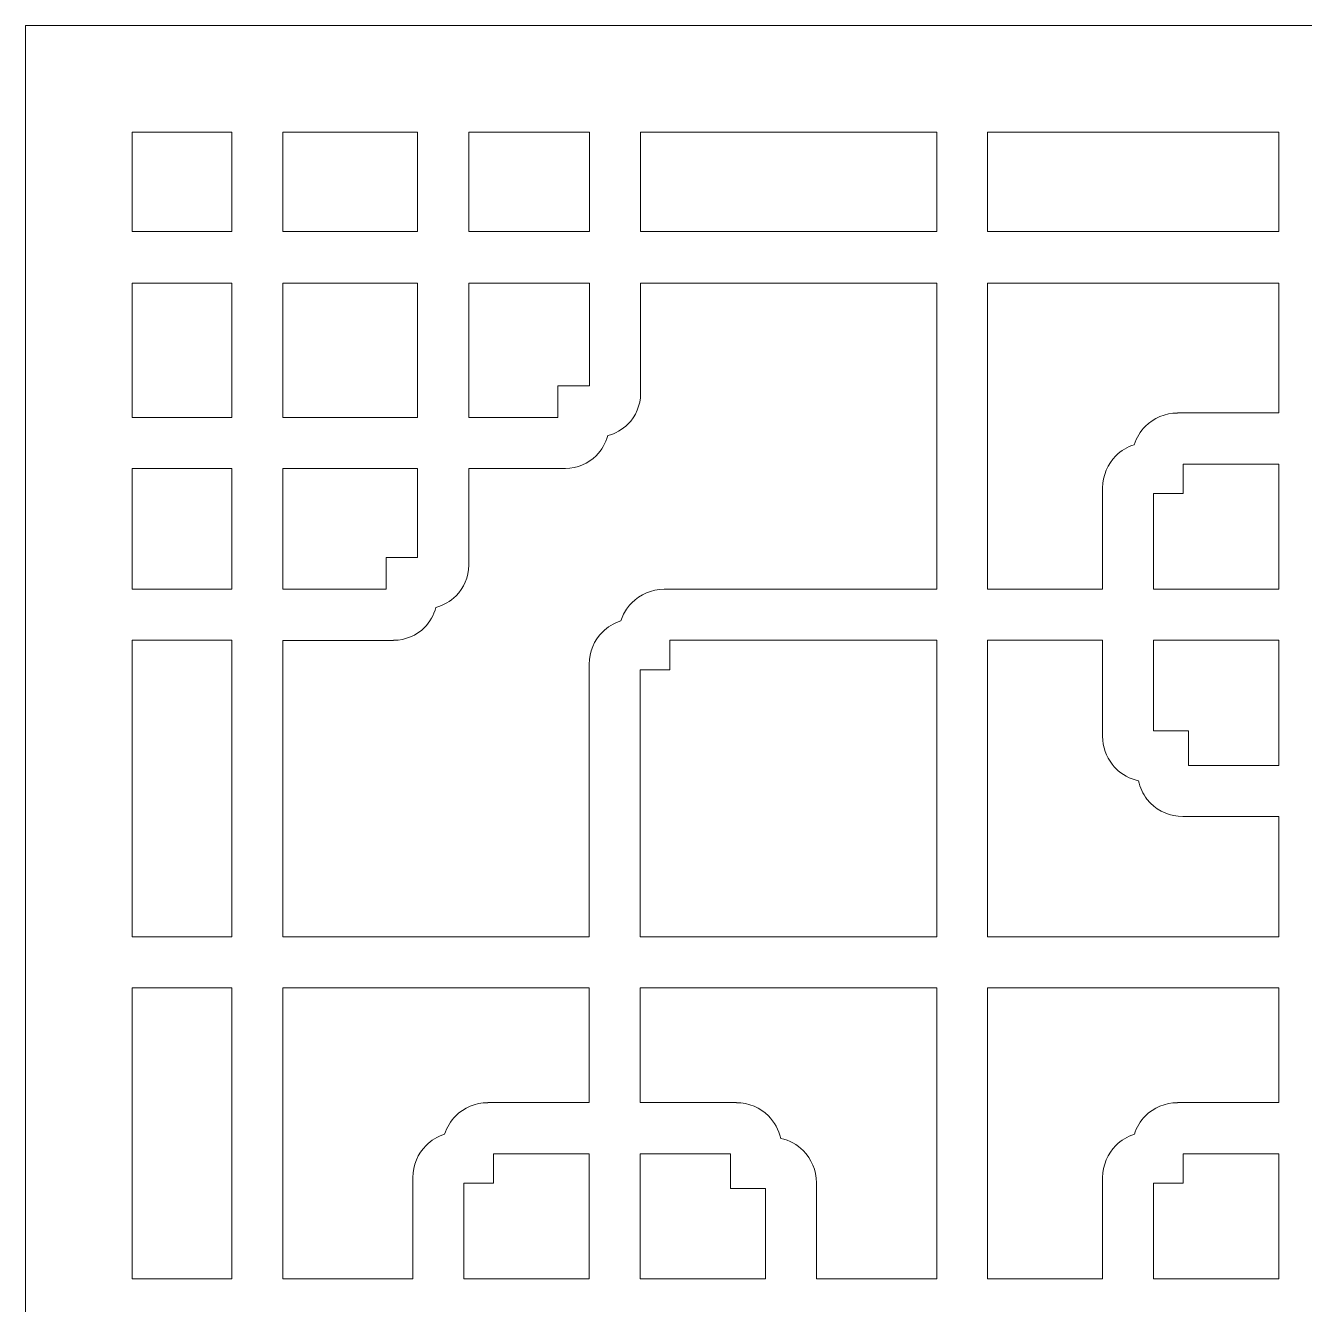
# Model space of a CAD drawing. Header units: centimetres. Extents: x 10.6 to 18.8, y -9.5 to 9.2.
# Drawn here: x 10.552 to 14.677, y -5.376 to -1.251 of the extents above; entities that cross this region are included whole.
import ezdxf

# ---------------------------------------------------------------- set-up
doc = ezdxf.new("R2010")
doc.units = ezdxf.units.CM
doc.header["$MEASUREMENT"] = 0
doc.layers.add('layer 1', color=7, linetype='Continuous')

msp = doc.modelspace()

# ---------------------------------------------------------------- linework, layer by layer
at = {"layer": 'layer 1', "color": 7, "lineweight": 9}
for points, knots in [([(10.55226, -1.25058), (10.55226, -1.25058), (18.80168, -1.25058), (18.80168, -1.25058), (18.80168, -1.25058), (18.80168, -1.25058), (18.80168, -9.5), (18.80168, -9.5), (18.80168, -9.5), (18.80168, -9.5), (10.55226, -9.5), (10.55226, -9.5), (10.55226, -9.5), (10.55226, -9.5), (10.55226, -1.25058), (10.55226, -1.25058)], [0, 0, 0, 0, 0.2, 0.2, 0.2, 0.2, 0.4, 0.4, 0.4, 0.4, 0.6, 0.6, 0.6, 0.6, 1, 1, 1, 1]), ([(10.89599, -1.91506), (10.89599, -1.91506), (11.2175, -1.91506), (11.2175, -1.91506), (11.2175, -1.91506), (11.2175, -1.91506), (11.2175, -1.5943), (11.2175, -1.5943), (11.2175, -1.5943), (11.2175, -1.5943), (10.89599, -1.5943), (10.89599, -1.5943), (10.89599, -1.5943), (10.89599, -1.5943), (10.89599, -1.91506), (10.89599, -1.91506)], [0, 0, 0, 0, 0.2, 0.2, 0.2, 0.2, 0.4, 0.4, 0.4, 0.4, 0.6, 0.6, 0.6, 0.6, 1, 1, 1, 1]), ([(11.38249, -1.5943), (11.38249, -1.5943), (11.38249, -1.91506), (11.38249, -1.91506), (11.38249, -1.91506), (11.38249, -1.91506), (11.81685, -1.91506), (11.81685, -1.91506), (11.81685, -1.91506), (11.81685, -1.91506), (11.81685, -1.5943), (11.81685, -1.5943), (11.81685, -1.5943), (11.81685, -1.5943), (11.38249, -1.5943), (11.38249, -1.5943)], [0, 0, 0, 0, 0.2, 0.2, 0.2, 0.2, 0.4, 0.4, 0.4, 0.4, 0.6, 0.6, 0.6, 0.6, 1, 1, 1, 1]), ([(11.98184, -1.5943), (11.98184, -1.5943), (11.98184, -1.91506), (11.98184, -1.91506), (11.98184, -1.91506), (11.98184, -1.91506), (12.37155, -1.91506), (12.37155, -1.91506), (12.37155, -1.91506), (12.37155, -1.91506), (12.37155, -1.5943), (12.37155, -1.5943), (12.37155, -1.5943), (12.37155, -1.5943), (11.98184, -1.5943), (11.98184, -1.5943)], [0, 0, 0, 0, 0.2, 0.2, 0.2, 0.2, 0.4, 0.4, 0.4, 0.4, 0.6, 0.6, 0.6, 0.6, 1, 1, 1, 1]), ([(12.5359, -1.5943), (12.5359, -1.5943), (12.5359, -1.91506), (12.5359, -1.91506), (12.5359, -1.91506), (12.5359, -1.91506), (13.49088, -1.91506), (13.49088, -1.91506), (13.49088, -1.91506), (13.49088, -1.91506), (13.49088, -1.5943), (13.49088, -1.5943), (13.49088, -1.5943), (13.49088, -1.5943), (12.5359, -1.5943), (12.5359, -1.5943)], [0, 0, 0, 0, 0.2, 0.2, 0.2, 0.2, 0.4, 0.4, 0.4, 0.4, 0.6, 0.6, 0.6, 0.6, 1, 1, 1, 1]), ([(13.65523, -1.5943), (13.65523, -1.5943), (13.65523, -1.91506), (13.65523, -1.91506), (13.65523, -1.91506), (13.65523, -1.91506), (14.5948, -1.91506), (14.5948, -1.91506), (14.5948, -1.91506), (14.5948, -1.91506), (14.5948, -1.5943), (14.5948, -1.5943), (14.5948, -1.5943), (14.5948, -1.5943), (13.65523, -1.5943), (13.65523, -1.5943)], [0, 0, 0, 0, 0.2, 0.2, 0.2, 0.2, 0.4, 0.4, 0.4, 0.4, 0.6, 0.6, 0.6, 0.6, 1, 1, 1, 1]), ([(10.89599, -2.5144), (10.89599, -2.5144), (11.2175, -2.5144), (11.2175, -2.5144), (11.2175, -2.5144), (11.2175, -2.5144), (11.2175, -2.08156), (11.2175, -2.08156), (11.2175, -2.08156), (11.2175, -2.08156), (10.89599, -2.08156), (10.89599, -2.08156), (10.89599, -2.08156), (10.89599, -2.08156), (10.89599, -2.5144), (10.89599, -2.5144)], [0, 0, 0, 0, 0.2, 0.2, 0.2, 0.2, 0.4, 0.4, 0.4, 0.4, 0.6, 0.6, 0.6, 0.6, 1, 1, 1, 1]), ([(12.37003, -4.18995), (12.37003, -4.18995), (12.37003, -3.3108), (12.37003, -3.3108), (12.37003, -3.3108), (12.37003, -3.3108), (12.36971, -3.3108), (12.36971, -3.3108), (12.36971, -3.3108), (12.36971, -3.3108), (12.36971, -3.31079), (12.36971, -3.31079), (12.36971, -3.31079), (12.36971, -3.31079), (12.37003, -3.31079), (12.37003, -3.31079), (12.37003, -3.31079), (12.37004, -3.27018), (12.38638, -3.23354), (12.4127, -3.20722), (12.4127, -3.20722), (12.42907, -3.19086), (12.44941, -3.17836), (12.47222, -3.17124), (12.47222, -3.17124), (12.47707, -3.15584), (12.48438, -3.14157), (12.49368, -3.12891), (12.49368, -3.12891), (12.49791, -3.12316), (12.50269, -3.11758), (12.50799, -3.11225), (12.50799, -3.11225), (12.53442, -3.08564), (12.57115, -3.06911), (12.61173, -3.0691), (12.61173, -3.0691), (12.61173, -3.0691), (13.49088, -3.0691), (13.49088, -3.0691), (13.49088, -3.0691), (13.49088, -3.0691), (13.49088, -2.08156), (13.49088, -2.08156), (13.49088, -2.08156), (13.49088, -2.08156), (12.5359, -2.08156), (12.5359, -2.08156), (12.5359, -2.08156), (12.5359, -2.08156), (12.5359, -2.43674), (12.5359, -2.43674), (12.5359, -2.43674), (12.5359, -2.43674), (12.53622, -2.43674), (12.53622, -2.43674), (12.53622, -2.43674), (12.53622, -2.43674), (12.53622, -2.43675), (12.53622, -2.43675), (12.53622, -2.43675), (12.53622, -2.43675), (12.5359, -2.43675), (12.5359, -2.43675), (12.5359, -2.43675), (12.53589, -2.47576), (12.5202, -2.51095), (12.49494, -2.53621), (12.49494, -2.53621), (12.47733, -2.55381), (12.45491, -2.56677), (12.42973, -2.573), (12.42973, -2.573), (12.42342, -2.59804), (12.41039, -2.62043), (12.3927, -2.63812), (12.3927, -2.63812), (12.36743, -2.66337), (12.33236, -2.67906), (12.29359, -2.67907), (12.29359, -2.67907), (12.29359, -2.67907), (12.29359, -2.67939), (12.29359, -2.67939), (12.29359, -2.67939), (12.29359, -2.67939), (12.29356, -2.67939), (12.29356, -2.67939), (12.29356, -2.67939), (12.29356, -2.67939), (11.98184, -2.67939), (11.98184, -2.67939), (11.98184, -2.67939), (11.98184, -2.67939), (11.98184, -2.99112), (11.98184, -2.99112), (11.98184, -2.99112), (11.98184, -2.99112), (11.98184, -2.99114), (11.98184, -2.99114), (11.98184, -2.99114), (11.98184, -2.99114), (11.98151, -2.99114), (11.98151, -2.99114), (11.98151, -2.99114), (11.9815, -3.02991), (11.96582, -3.06498), (11.94056, -3.09025), (11.94056, -3.09025), (11.92288, -3.10794), (11.90048, -3.12098), (11.87544, -3.12729), (11.87544, -3.12729), (11.8692, -3.15246), (11.85626, -3.17488), (11.83865, -3.19249), (11.83865, -3.19249), (11.81339, -3.21776), (11.77821, -3.23344), (11.7392, -3.23345), (11.7392, -3.23345), (11.7392, -3.23345), (11.7392, -3.23377), (11.7392, -3.23377), (11.7392, -3.23377), (11.7392, -3.23377), (11.73919, -3.23377), (11.73919, -3.23377), (11.73919, -3.23377), (11.73919, -3.23377), (11.38249, -3.23377), (11.38249, -3.23377), (11.38249, -3.23377), (11.38249, -3.23377), (11.38249, -4.18995), (11.38249, -4.18995), (11.38249, -4.18995), (11.38249, -4.18995), (12.37003, -4.18995), (12.37003, -4.18995)], [0, 0, 0, 0, 0.0277778, 0.0277778, 0.0277778, 0.0277778, 0.0555556, 0.0555556, 0.0555556, 0.0555556, 0.0833333, 0.0833333, 0.0833333, 0.0833333, 0.1111111, 0.1111111, 0.1111111, 0.1111111, 0.1388889, 0.1388889, 0.1388889, 0.1388889, 0.1666667, 0.1666667, 0.1666667, 0.1666667, 0.1944444, 0.1944444, 0.1944444, 0.1944444, 0.2222222, 0.2222222, 0.2222222, 0.2222222, 0.25, 0.25, 0.25, 0.25, 0.2777778, 0.2777778, 0.2777778, 0.2777778, 0.3055556, 0.3055556, 0.3055556, 0.3055556, 0.3333333, 0.3333333, 0.3333333, 0.3333333, 0.3611111, 0.3611111, 0.3611111, 0.3611111, 0.3888889, 0.3888889, 0.3888889, 0.3888889, 0.4166667, 0.4166667, 0.4166667, 0.4166667, 0.4444444, 0.4444444, 0.4444444, 0.4444444, 0.4722222, 0.4722222, 0.4722222, 0.4722222, 0.5, 0.5, 0.5, 0.5, 0.5277778, 0.5277778, 0.5277778, 0.5277778, 0.5555556, 0.5555556, 0.5555556, 0.5555556, 0.5833333, 0.5833333, 0.5833333, 0.5833333, 0.6111111, 0.6111111, 0.6111111, 0.6111111, 0.6388889, 0.6388889, 0.6388889, 0.6388889, 0.6666667, 0.6666667, 0.6666667, 0.6666667, 0.6944444, 0.6944444, 0.6944444, 0.6944444, 0.7222222, 0.7222222, 0.7222222, 0.7222222, 0.75, 0.75, 0.75, 0.75, 0.7777778, 0.7777778, 0.7777778, 0.7777778, 0.8055556, 0.8055556, 0.8055556, 0.8055556, 0.8333333, 0.8333333, 0.8333333, 0.8333333, 0.8611111, 0.8611111, 0.8611111, 0.8611111, 0.8888889, 0.8888889, 0.8888889, 0.8888889, 0.9166667, 0.9166667, 0.9166667, 0.9166667, 0.9444444, 0.9444444, 0.9444444, 0.9444444, 1, 1, 1, 1]), ([(11.81685, -2.08156), (11.81685, -2.08156), (11.38249, -2.08156), (11.38249, -2.08156), (11.38249, -2.08156), (11.38249, -2.08156), (11.38249, -2.5144), (11.38249, -2.5144), (11.38249, -2.5144), (11.38249, -2.5144), (11.81685, -2.5144), (11.81685, -2.5144), (11.81685, -2.5144), (11.81685, -2.5144), (11.81685, -2.08156), (11.81685, -2.08156)], [0, 0, 0, 0, 0.2, 0.2, 0.2, 0.2, 0.4, 0.4, 0.4, 0.4, 0.6, 0.6, 0.6, 0.6, 1, 1, 1, 1]), ([(12.37155, -2.08156), (12.37155, -2.08156), (11.98184, -2.08156), (11.98184, -2.08156), (11.98184, -2.08156), (11.98184, -2.08156), (11.98184, -2.5144), (11.98184, -2.5144), (11.98184, -2.5144), (11.98184, -2.5144), (12.26932, -2.5144), (12.26932, -2.5144), (12.26932, -2.5144), (12.26932, -2.5144), (12.26932, -2.49499), (12.26932, -2.49499), (12.26932, -2.49499), (12.26932, -2.49499), (12.26932, -2.4125), (12.26932, -2.4125), (12.26932, -2.4125), (12.26932, -2.4125), (12.35181, -2.4125), (12.35181, -2.4125), (12.35181, -2.4125), (12.35181, -2.4125), (12.37155, -2.4125), (12.37155, -2.4125), (12.37155, -2.4125), (12.37155, -2.4125), (12.37155, -2.08156), (12.37155, -2.08156)], [0, 0, 0, 0, 0.1111111, 0.1111111, 0.1111111, 0.1111111, 0.2222222, 0.2222222, 0.2222222, 0.2222222, 0.3333333, 0.3333333, 0.3333333, 0.3333333, 0.4444444, 0.4444444, 0.4444444, 0.4444444, 0.5555556, 0.5555556, 0.5555556, 0.5555556, 0.6666667, 0.6666667, 0.6666667, 0.6666667, 0.7777778, 0.7777778, 0.7777778, 0.7777778, 1, 1, 1, 1]), ([(14.12829, -2.6026), (14.13542, -2.57981), (14.14792, -2.55947), (14.16427, -2.54312), (14.16427, -2.54312), (14.19059, -2.5168), (14.22723, -2.50046), (14.26782, -2.50045), (14.26782, -2.50045), (14.26782, -2.50045), (14.26782, -2.50013), (14.26782, -2.50013), (14.26782, -2.50013), (14.26782, -2.50013), (14.26784, -2.50013), (14.26784, -2.50013), (14.26784, -2.50013), (14.26784, -2.50013), (14.5948, -2.50013), (14.5948, -2.50013), (14.5948, -2.50013), (14.5948, -2.50013), (14.5948, -2.08156), (14.5948, -2.08156), (14.5948, -2.08156), (14.5948, -2.08156), (13.65523, -2.08156), (13.65523, -2.08156), (13.65523, -2.08156), (13.65523, -2.08156), (13.65523, -3.0691), (13.65523, -3.0691), (13.65523, -3.0691), (13.65523, -3.0691), (14.02615, -3.0691), (14.02615, -3.0691), (14.02615, -3.0691), (14.02615, -3.0691), (14.02615, -2.74215), (14.02615, -2.74215), (14.02615, -2.74215), (14.02615, -2.74215), (14.02583, -2.74215), (14.02583, -2.74215), (14.02583, -2.74215), (14.02583, -2.74215), (14.02583, -2.74214), (14.02583, -2.74214), (14.02583, -2.74214), (14.02583, -2.74214), (14.02615, -2.74214), (14.02615, -2.74214), (14.02615, -2.74214), (14.02616, -2.70153), (14.0425, -2.66488), (14.06882, -2.63857), (14.06882, -2.63857), (14.08517, -2.62222), (14.1055, -2.60973), (14.12829, -2.6026)], [0, 0, 0, 0, 0.0625, 0.0625, 0.0625, 0.0625, 0.125, 0.125, 0.125, 0.125, 0.1875, 0.1875, 0.1875, 0.1875, 0.25, 0.25, 0.25, 0.25, 0.3125, 0.3125, 0.3125, 0.3125, 0.375, 0.375, 0.375, 0.375, 0.4375, 0.4375, 0.4375, 0.4375, 0.5, 0.5, 0.5, 0.5, 0.5625, 0.5625, 0.5625, 0.5625, 0.625, 0.625, 0.625, 0.625, 0.6875, 0.6875, 0.6875, 0.6875, 0.75, 0.75, 0.75, 0.75, 0.8125, 0.8125, 0.8125, 0.8125, 0.875, 0.875, 0.875, 0.875, 1, 1, 1, 1]), ([(10.89599, -3.0691), (10.89599, -3.0691), (11.2175, -3.0691), (11.2175, -3.0691), (11.2175, -3.0691), (11.2175, -3.0691), (11.2175, -2.67939), (11.2175, -2.67939), (11.2175, -2.67939), (11.2175, -2.67939), (10.89599, -2.67939), (10.89599, -2.67939), (10.89599, -2.67939), (10.89599, -2.67939), (10.89599, -3.0691), (10.89599, -3.0691)], [0, 0, 0, 0, 0.2, 0.2, 0.2, 0.2, 0.4, 0.4, 0.4, 0.4, 0.6, 0.6, 0.6, 0.6, 1, 1, 1, 1]), ([(11.38249, -2.67939), (11.38249, -2.67939), (11.38249, -3.06878), (11.38249, -3.06878), (11.38249, -3.06878), (11.38249, -3.06878), (11.71494, -3.06878), (11.71494, -3.06878), (11.71494, -3.06878), (11.71494, -3.06878), (11.71494, -3.04936), (11.71494, -3.04936), (11.71494, -3.04936), (11.71494, -3.04936), (11.71494, -2.96687), (11.71494, -2.96687), (11.71494, -2.96687), (11.71494, -2.96687), (11.79743, -2.96687), (11.79743, -2.96687), (11.79743, -2.96687), (11.79743, -2.96687), (11.81685, -2.96687), (11.81685, -2.96687), (11.81685, -2.96687), (11.81685, -2.96687), (11.81685, -2.67939), (11.81685, -2.67939), (11.81685, -2.67939), (11.81685, -2.67939), (11.38249, -2.67939), (11.38249, -2.67939)], [0, 0, 0, 0, 0.1111111, 0.1111111, 0.1111111, 0.1111111, 0.2222222, 0.2222222, 0.2222222, 0.2222222, 0.3333333, 0.3333333, 0.3333333, 0.3333333, 0.4444444, 0.4444444, 0.4444444, 0.4444444, 0.5555556, 0.5555556, 0.5555556, 0.5555556, 0.6666667, 0.6666667, 0.6666667, 0.6666667, 0.7777778, 0.7777778, 0.7777778, 0.7777778, 1, 1, 1, 1]), ([(14.28595, -2.66512), (14.28595, -2.66512), (14.28595, -2.67808), (14.28595, -2.67808), (14.28595, -2.67808), (14.28595, -2.67808), (14.28594, -2.76057), (14.28594, -2.76057), (14.28594, -2.76057), (14.28594, -2.76057), (14.20377, -2.76057), (14.20377, -2.76057), (14.20377, -2.76057), (14.20377, -2.76057), (14.1905, -2.76057), (14.1905, -2.76057), (14.1905, -2.76057), (14.1905, -2.76057), (14.1905, -3.0691), (14.1905, -3.0691), (14.1905, -3.0691), (14.1905, -3.0691), (14.5948, -3.0691), (14.5948, -3.0691), (14.5948, -3.0691), (14.5948, -3.0691), (14.5948, -2.66512), (14.5948, -2.66512), (14.5948, -2.66512), (14.5948, -2.66512), (14.28595, -2.66512), (14.28595, -2.66512)], [0, 0, 0, 0, 0.1111111, 0.1111111, 0.1111111, 0.1111111, 0.2222222, 0.2222222, 0.2222222, 0.2222222, 0.3333333, 0.3333333, 0.3333333, 0.3333333, 0.4444444, 0.4444444, 0.4444444, 0.4444444, 0.5555556, 0.5555556, 0.5555556, 0.5555556, 0.6666667, 0.6666667, 0.6666667, 0.6666667, 0.7777778, 0.7777778, 0.7777778, 0.7777778, 1, 1, 1, 1]), ([(10.89599, -4.18995), (10.89599, -4.18995), (11.2175, -4.18995), (11.2175, -4.18995), (11.2175, -4.18995), (11.2175, -4.18995), (11.2175, -3.23345), (11.2175, -3.23345), (11.2175, -3.23345), (11.2175, -3.23345), (10.89599, -3.23345), (10.89599, -3.23345), (10.89599, -3.23345), (10.89599, -3.23345), (10.89599, -4.18995), (10.89599, -4.18995)], [0, 0, 0, 0, 0.2, 0.2, 0.2, 0.2, 0.4, 0.4, 0.4, 0.4, 0.6, 0.6, 0.6, 0.6, 1, 1, 1, 1]), ([(12.53438, -3.32922), (12.53438, -3.32922), (12.53438, -4.18995), (12.53438, -4.18995), (12.53438, -4.18995), (12.53438, -4.18995), (13.49088, -4.18995), (13.49088, -4.18995), (13.49088, -4.18995), (13.49088, -4.18995), (13.49088, -3.23345), (13.49088, -3.23345), (13.49088, -3.23345), (13.49088, -3.23345), (12.63015, -3.23345), (12.63015, -3.23345), (12.63015, -3.23345), (12.63015, -3.23345), (12.63015, -3.24673), (12.63015, -3.24673), (12.63015, -3.24673), (12.63015, -3.24673), (12.63015, -3.32922), (12.63015, -3.32922), (12.63015, -3.32922), (12.63015, -3.32922), (12.54766, -3.32922), (12.54766, -3.32922), (12.54766, -3.32922), (12.54766, -3.32922), (12.53438, -3.32922), (12.53438, -3.32922)], [0, 0, 0, 0, 0.1111111, 0.1111111, 0.1111111, 0.1111111, 0.2222222, 0.2222222, 0.2222222, 0.2222222, 0.3333333, 0.3333333, 0.3333333, 0.3333333, 0.4444444, 0.4444444, 0.4444444, 0.4444444, 0.5555556, 0.5555556, 0.5555556, 0.5555556, 0.6666667, 0.6666667, 0.6666667, 0.6666667, 0.7777778, 0.7777778, 0.7777778, 0.7777778, 1, 1, 1, 1]), ([(14.5948, -3.80242), (14.5948, -3.80242), (14.28449, -3.80242), (14.28449, -3.80242), (14.28449, -3.80242), (14.28449, -3.80242), (14.28448, -3.80242), (14.28448, -3.80242), (14.28448, -3.80242), (14.28448, -3.80242), (14.28448, -3.8021), (14.28448, -3.8021), (14.28448, -3.8021), (14.24388, -3.8021), (14.20723, -3.78576), (14.18092, -3.75943), (14.18092, -3.75943), (14.17776, -3.75627), (14.17383, -3.75168), (14.16916, -3.74569), (14.16916, -3.74569), (14.15588, -3.72864), (14.14627, -3.7086), (14.14155, -3.68678), (14.14155, -3.68678), (14.11337, -3.6808), (14.08827, -3.66679), (14.06881, -3.64733), (14.06881, -3.64733), (14.06566, -3.64417), (14.06173, -3.63958), (14.05706, -3.63359), (14.05706, -3.63359), (14.03771, -3.60874), (14.02615, -3.57754), (14.02615, -3.54376), (14.02615, -3.54376), (14.02615, -3.54376), (14.02615, -3.23345), (14.02615, -3.23345), (14.02615, -3.23345), (14.02615, -3.23345), (13.65523, -3.23345), (13.65523, -3.23345), (13.65523, -3.23345), (13.65523, -3.23345), (13.65523, -4.18995), (13.65523, -4.18995), (13.65523, -4.18995), (13.65523, -4.18995), (14.5948, -4.18995), (14.5948, -4.18995), (14.5948, -4.18995), (14.5948, -4.18995), (14.5948, -3.80242), (14.5948, -3.80242)], [0, 0, 0, 0, 0.0666667, 0.0666667, 0.0666667, 0.0666667, 0.1333333, 0.1333333, 0.1333333, 0.1333333, 0.2, 0.2, 0.2, 0.2, 0.2666667, 0.2666667, 0.2666667, 0.2666667, 0.3333333, 0.3333333, 0.3333333, 0.3333333, 0.4, 0.4, 0.4, 0.4, 0.4666667, 0.4666667, 0.4666667, 0.4666667, 0.5333333, 0.5333333, 0.5333333, 0.5333333, 0.6, 0.6, 0.6, 0.6, 0.6666667, 0.6666667, 0.6666667, 0.6666667, 0.7333333, 0.7333333, 0.7333333, 0.7333333, 0.8, 0.8, 0.8, 0.8, 0.8666667, 0.8666667, 0.8666667, 0.8666667, 1, 1, 1, 1]), ([(14.30292, -3.63744), (14.30292, -3.63744), (14.5948, -3.63744), (14.5948, -3.63744), (14.5948, -3.63744), (14.5948, -3.63744), (14.5948, -3.23345), (14.5948, -3.23345), (14.5948, -3.23345), (14.5948, -3.23345), (14.19049, -3.23345), (14.19049, -3.23345), (14.19049, -3.23345), (14.19049, -3.23345), (14.19049, -3.52566), (14.19049, -3.52566), (14.19049, -3.52566), (14.19049, -3.52566), (14.22042, -3.52566), (14.22042, -3.52566), (14.22042, -3.52566), (14.22042, -3.52566), (14.30292, -3.52566), (14.30292, -3.52566), (14.30292, -3.52566), (14.30292, -3.52566), (14.30292, -3.60783), (14.30292, -3.60783), (14.30292, -3.60783), (14.30292, -3.60783), (14.30292, -3.63744), (14.30292, -3.63744)], [0, 0, 0, 0, 0.1111111, 0.1111111, 0.1111111, 0.1111111, 0.2222222, 0.2222222, 0.2222222, 0.2222222, 0.3333333, 0.3333333, 0.3333333, 0.3333333, 0.4444444, 0.4444444, 0.4444444, 0.4444444, 0.5555556, 0.5555556, 0.5555556, 0.5555556, 0.6666667, 0.6666667, 0.6666667, 0.6666667, 0.7777778, 0.7777778, 0.7777778, 0.7777778, 1, 1, 1, 1]), ([(10.89599, -5.29387), (10.89599, -5.29387), (11.2175, -5.29387), (11.2175, -5.29387), (11.2175, -5.29387), (11.2175, -5.29387), (11.2175, -4.3543), (11.2175, -4.3543), (11.2175, -4.3543), (11.2175, -4.3543), (10.89599, -4.3543), (10.89599, -4.3543), (10.89599, -4.3543), (10.89599, -4.3543), (10.89599, -5.29387), (10.89599, -5.29387)], [0, 0, 0, 0, 0.2, 0.2, 0.2, 0.2, 0.4, 0.4, 0.4, 0.4, 0.6, 0.6, 0.6, 0.6, 1, 1, 1, 1]), ([(12.37003, -4.7249), (12.37003, -4.7249), (12.37003, -4.3543), (12.37003, -4.3543), (12.37003, -4.3543), (12.37003, -4.3543), (11.38249, -4.3543), (11.38249, -4.3543), (11.38249, -4.3543), (11.38249, -4.3543), (11.38249, -5.29387), (11.38249, -5.29387), (11.38249, -5.29387), (11.38249, -5.29387), (11.80138, -5.29387), (11.80138, -5.29387), (11.80138, -5.29387), (11.80138, -5.29387), (11.80138, -4.96691), (11.80138, -4.96691), (11.80138, -4.96691), (11.80138, -4.96691), (11.80106, -4.96691), (11.80106, -4.96691), (11.80106, -4.96691), (11.80106, -4.96691), (11.80106, -4.9669), (11.80106, -4.9669), (11.80106, -4.9669), (11.80106, -4.9669), (11.80138, -4.9669), (11.80138, -4.9669), (11.80138, -4.9669), (11.80139, -4.9263), (11.81773, -4.88965), (11.84405, -4.86333), (11.84405, -4.86333), (11.86043, -4.84696), (11.8808, -4.83446), (11.90363, -4.82734), (11.90363, -4.82734), (11.91079, -4.80472), (11.92331, -4.78445), (11.93967, -4.76805), (11.93967, -4.76805), (11.93967, -4.76805), (11.9395, -4.76788), (11.9395, -4.76788), (11.9395, -4.76788), (11.96582, -4.74157), (12.00246, -4.72523), (12.04306, -4.72522), (12.04306, -4.72522), (12.04306, -4.72522), (12.04306, -4.7249), (12.04306, -4.7249), (12.04306, -4.7249), (12.04306, -4.7249), (12.04308, -4.7249), (12.04308, -4.7249), (12.04308, -4.7249), (12.04308, -4.7249), (12.37003, -4.7249), (12.37003, -4.7249)], [0, 0, 0, 0, 0.0588235, 0.0588235, 0.0588235, 0.0588235, 0.1176471, 0.1176471, 0.1176471, 0.1176471, 0.1764706, 0.1764706, 0.1764706, 0.1764706, 0.2352941, 0.2352941, 0.2352941, 0.2352941, 0.2941176, 0.2941176, 0.2941176, 0.2941176, 0.3529412, 0.3529412, 0.3529412, 0.3529412, 0.4117647, 0.4117647, 0.4117647, 0.4117647, 0.4705882, 0.4705882, 0.4705882, 0.4705882, 0.5294118, 0.5294118, 0.5294118, 0.5294118, 0.5882353, 0.5882353, 0.5882353, 0.5882353, 0.6470588, 0.6470588, 0.6470588, 0.6470588, 0.7058824, 0.7058824, 0.7058824, 0.7058824, 0.7647059, 0.7647059, 0.7647059, 0.7647059, 0.8235294, 0.8235294, 0.8235294, 0.8235294, 0.8823529, 0.8823529, 0.8823529, 0.8823529, 1, 1, 1, 1]), ([(12.53438, -4.3543), (12.53438, -4.3543), (12.53438, -4.7249), (12.53438, -4.7249), (12.53438, -4.7249), (12.53438, -4.7249), (12.84469, -4.7249), (12.84469, -4.7249), (12.84469, -4.7249), (12.84469, -4.7249), (12.8447, -4.7249), (12.8447, -4.7249), (12.8447, -4.7249), (12.8447, -4.7249), (12.8447, -4.72522), (12.8447, -4.72522), (12.8447, -4.72522), (12.88531, -4.72523), (12.92195, -4.74157), (12.94827, -4.76789), (12.94827, -4.76789), (12.96771, -4.78733), (12.9817, -4.81241), (12.98769, -4.84056), (12.98769, -4.84056), (13.01584, -4.84655), (13.04092, -4.86055), (13.06037, -4.87999), (13.06037, -4.87999), (13.08669, -4.90631), (13.10302, -4.94294), (13.10303, -4.98354), (13.10303, -4.98354), (13.10303, -4.98354), (13.10336, -4.98354), (13.10336, -4.98354), (13.10336, -4.98354), (13.10336, -4.98354), (13.10336, -4.98356), (13.10336, -4.98356), (13.10336, -4.98356), (13.10336, -4.98356), (13.10336, -5.29387), (13.10336, -5.29387), (13.10336, -5.29387), (13.10336, -5.29387), (13.49088, -5.29387), (13.49088, -5.29387), (13.49088, -5.29387), (13.49088, -5.29387), (13.49088, -4.3543), (13.49088, -4.3543), (13.49088, -4.3543), (13.49088, -4.3543), (12.53438, -4.3543), (12.53438, -4.3543)], [0, 0, 0, 0, 0.0666667, 0.0666667, 0.0666667, 0.0666667, 0.1333333, 0.1333333, 0.1333333, 0.1333333, 0.2, 0.2, 0.2, 0.2, 0.2666667, 0.2666667, 0.2666667, 0.2666667, 0.3333333, 0.3333333, 0.3333333, 0.3333333, 0.4, 0.4, 0.4, 0.4, 0.4666667, 0.4666667, 0.4666667, 0.4666667, 0.5333333, 0.5333333, 0.5333333, 0.5333333, 0.6, 0.6, 0.6, 0.6, 0.6666667, 0.6666667, 0.6666667, 0.6666667, 0.7333333, 0.7333333, 0.7333333, 0.7333333, 0.8, 0.8, 0.8, 0.8, 0.8666667, 0.8666667, 0.8666667, 0.8666667, 1, 1, 1, 1]), ([(14.1284, -4.82734), (14.13556, -4.80472), (14.14808, -4.78445), (14.16443, -4.76805), (14.16443, -4.76805), (14.16443, -4.76805), (14.16427, -4.76788), (14.16427, -4.76788), (14.16427, -4.76788), (14.19059, -4.74157), (14.22723, -4.72523), (14.26782, -4.72522), (14.26782, -4.72522), (14.26782, -4.72522), (14.26782, -4.7249), (14.26782, -4.7249), (14.26782, -4.7249), (14.26782, -4.7249), (14.26784, -4.7249), (14.26784, -4.7249), (14.26784, -4.7249), (14.26784, -4.7249), (14.5948, -4.7249), (14.5948, -4.7249), (14.5948, -4.7249), (14.5948, -4.7249), (14.5948, -4.3543), (14.5948, -4.3543), (14.5948, -4.3543), (14.5948, -4.3543), (13.65523, -4.3543), (13.65523, -4.3543), (13.65523, -4.3543), (13.65523, -4.3543), (13.65523, -5.29387), (13.65523, -5.29387), (13.65523, -5.29387), (13.65523, -5.29387), (14.02615, -5.29387), (14.02615, -5.29387), (14.02615, -5.29387), (14.02615, -5.29387), (14.02615, -4.96691), (14.02615, -4.96691), (14.02615, -4.96691), (14.02615, -4.96691), (14.02583, -4.96691), (14.02583, -4.96691), (14.02583, -4.96691), (14.02583, -4.96691), (14.02583, -4.9669), (14.02583, -4.9669), (14.02583, -4.9669), (14.02583, -4.9669), (14.02615, -4.9669), (14.02615, -4.9669), (14.02615, -4.9669), (14.02616, -4.9263), (14.0425, -4.88965), (14.06882, -4.86333), (14.06882, -4.86333), (14.0852, -4.84696), (14.10556, -4.83446), (14.1284, -4.82734)], [0, 0, 0, 0, 0.0588235, 0.0588235, 0.0588235, 0.0588235, 0.1176471, 0.1176471, 0.1176471, 0.1176471, 0.1764706, 0.1764706, 0.1764706, 0.1764706, 0.2352941, 0.2352941, 0.2352941, 0.2352941, 0.2941176, 0.2941176, 0.2941176, 0.2941176, 0.3529412, 0.3529412, 0.3529412, 0.3529412, 0.4117647, 0.4117647, 0.4117647, 0.4117647, 0.4705882, 0.4705882, 0.4705882, 0.4705882, 0.5294118, 0.5294118, 0.5294118, 0.5294118, 0.5882353, 0.5882353, 0.5882353, 0.5882353, 0.6470588, 0.6470588, 0.6470588, 0.6470588, 0.7058824, 0.7058824, 0.7058824, 0.7058824, 0.7647059, 0.7647059, 0.7647059, 0.7647059, 0.8235294, 0.8235294, 0.8235294, 0.8235294, 0.8823529, 0.8823529, 0.8823529, 0.8823529, 1, 1, 1, 1]), ([(12.37003, -5.29387), (12.37003, -5.29387), (12.37003, -4.88989), (12.37003, -4.88989), (12.37003, -4.88989), (12.37003, -4.88989), (12.0615, -4.88989), (12.0615, -4.88989), (12.0615, -4.88989), (12.0615, -4.88989), (12.0615, -4.90284), (12.0615, -4.90284), (12.0615, -4.90284), (12.0615, -4.90284), (12.0615, -4.98534), (12.0615, -4.98534), (12.0615, -4.98534), (12.0615, -4.98534), (11.97901, -4.98534), (11.97901, -4.98534), (11.97901, -4.98534), (11.97901, -4.98534), (11.96573, -4.98534), (11.96573, -4.98534), (11.96573, -4.98534), (11.96573, -4.98534), (11.96573, -5.29387), (11.96573, -5.29387), (11.96573, -5.29387), (11.96573, -5.29387), (12.37003, -5.29387), (12.37003, -5.29387)], [0, 0, 0, 0, 0.1111111, 0.1111111, 0.1111111, 0.1111111, 0.2222222, 0.2222222, 0.2222222, 0.2222222, 0.3333333, 0.3333333, 0.3333333, 0.3333333, 0.4444444, 0.4444444, 0.4444444, 0.4444444, 0.5555556, 0.5555556, 0.5555556, 0.5555556, 0.6666667, 0.6666667, 0.6666667, 0.6666667, 0.7777778, 0.7777778, 0.7777778, 0.7777778, 1, 1, 1, 1]), ([(12.53438, -4.88989), (12.53438, -4.88989), (12.53438, -5.29387), (12.53438, -5.29387), (12.53438, -5.29387), (12.53438, -5.29387), (12.93837, -5.29387), (12.93837, -5.29387), (12.93837, -5.29387), (12.93837, -5.29387), (12.93837, -5.00199), (12.93837, -5.00199), (12.93837, -5.00199), (12.93837, -5.00199), (12.90876, -5.00199), (12.90876, -5.00199), (12.90876, -5.00199), (12.90876, -5.00199), (12.82627, -5.00199), (12.82627, -5.00199), (12.82627, -5.00199), (12.82627, -5.00199), (12.82627, -4.91949), (12.82627, -4.91949), (12.82627, -4.91949), (12.82627, -4.91949), (12.82627, -4.88989), (12.82627, -4.88989), (12.82627, -4.88989), (12.82627, -4.88989), (12.53438, -4.88989), (12.53438, -4.88989)], [0, 0, 0, 0, 0.1111111, 0.1111111, 0.1111111, 0.1111111, 0.2222222, 0.2222222, 0.2222222, 0.2222222, 0.3333333, 0.3333333, 0.3333333, 0.3333333, 0.4444444, 0.4444444, 0.4444444, 0.4444444, 0.5555556, 0.5555556, 0.5555556, 0.5555556, 0.6666667, 0.6666667, 0.6666667, 0.6666667, 0.7777778, 0.7777778, 0.7777778, 0.7777778, 1, 1, 1, 1]), ([(14.28595, -4.88989), (14.28595, -4.88989), (14.28595, -4.90284), (14.28595, -4.90284), (14.28595, -4.90284), (14.28595, -4.90284), (14.28594, -4.98534), (14.28594, -4.98534), (14.28594, -4.98534), (14.28594, -4.98534), (14.20377, -4.98534), (14.20377, -4.98534), (14.20377, -4.98534), (14.20377, -4.98534), (14.1905, -4.98534), (14.1905, -4.98534), (14.1905, -4.98534), (14.1905, -4.98534), (14.1905, -5.29387), (14.1905, -5.29387), (14.1905, -5.29387), (14.1905, -5.29387), (14.5948, -5.29387), (14.5948, -5.29387), (14.5948, -5.29387), (14.5948, -5.29387), (14.5948, -4.88989), (14.5948, -4.88989), (14.5948, -4.88989), (14.5948, -4.88989), (14.28595, -4.88989), (14.28595, -4.88989)], [0, 0, 0, 0, 0.1111111, 0.1111111, 0.1111111, 0.1111111, 0.2222222, 0.2222222, 0.2222222, 0.2222222, 0.3333333, 0.3333333, 0.3333333, 0.3333333, 0.4444444, 0.4444444, 0.4444444, 0.4444444, 0.5555556, 0.5555556, 0.5555556, 0.5555556, 0.6666667, 0.6666667, 0.6666667, 0.6666667, 0.7777778, 0.7777778, 0.7777778, 0.7777778, 1, 1, 1, 1])]:
    msp.add_open_spline(points, degree=3, knots=knots, dxfattribs=at)

doc.saveas('drawing.dxf')
